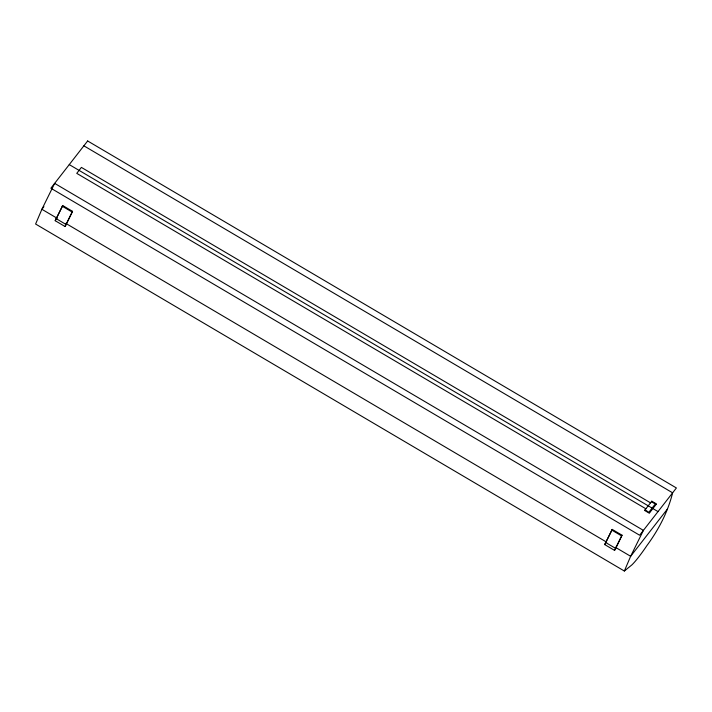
<?xml version="1.0" encoding="UTF-8"?>
<svg xmlns="http://www.w3.org/2000/svg" width="712" height="712" viewBox="0 0 712 712"><rect width="100%" height="100%" fill="white"/><g stroke="black" fill="none" stroke-linecap="round" stroke-linejoin="round"><path stroke-width="1.07" d="M624.353 571.033L630.645 556.294L643.408 530.378L54.646 183.367L41.892 209.284L35.6 224.031L624.353 571.033L631.909 564.874A50.988 6.613 -59.5 0 0 646.879 545.641C658.618 529.728 667.82 512.115 672.626 492.829L83.865 145.818M55.207 220.711L62.718 205.546L72.535 211.331L65.522 225.846L65.014 226.496L55.207 220.711L62.718 205.546M65.014 226.496L72.535 211.331M604.711 544.582L612.222 529.417L622.039 535.202L615.026 549.726L614.527 550.367L604.711 544.582L612.222 529.417M614.527 550.367L622.039 535.202M43.93 206.658L41.892 209.284L57.209 218.308M649.495 511.456L654.693 504.772M667.42 509.036L630.645 556.294L615.328 547.261M651.4 501.702L656.072 504.461M650.519 502.841L81.391 167.4L76.754 173.354L645.882 508.795M69.26 164.597L658.013 511.599M645.001 509.926L649.673 512.684M62.22 206.195L72.028 211.98M611.724 530.066L621.532 535.851M65.824 223.39L606.713 542.188M56.106 218.611L65.913 224.387M605.609 542.482L615.426 548.267M87.647 140.967L50.872 188.226L639.625 535.228L676.4 487.969L87.647 140.967M651.8 501.195L644.6 510.442L649.273 513.192L656.473 503.945L651.8 501.195"/></g></svg>
